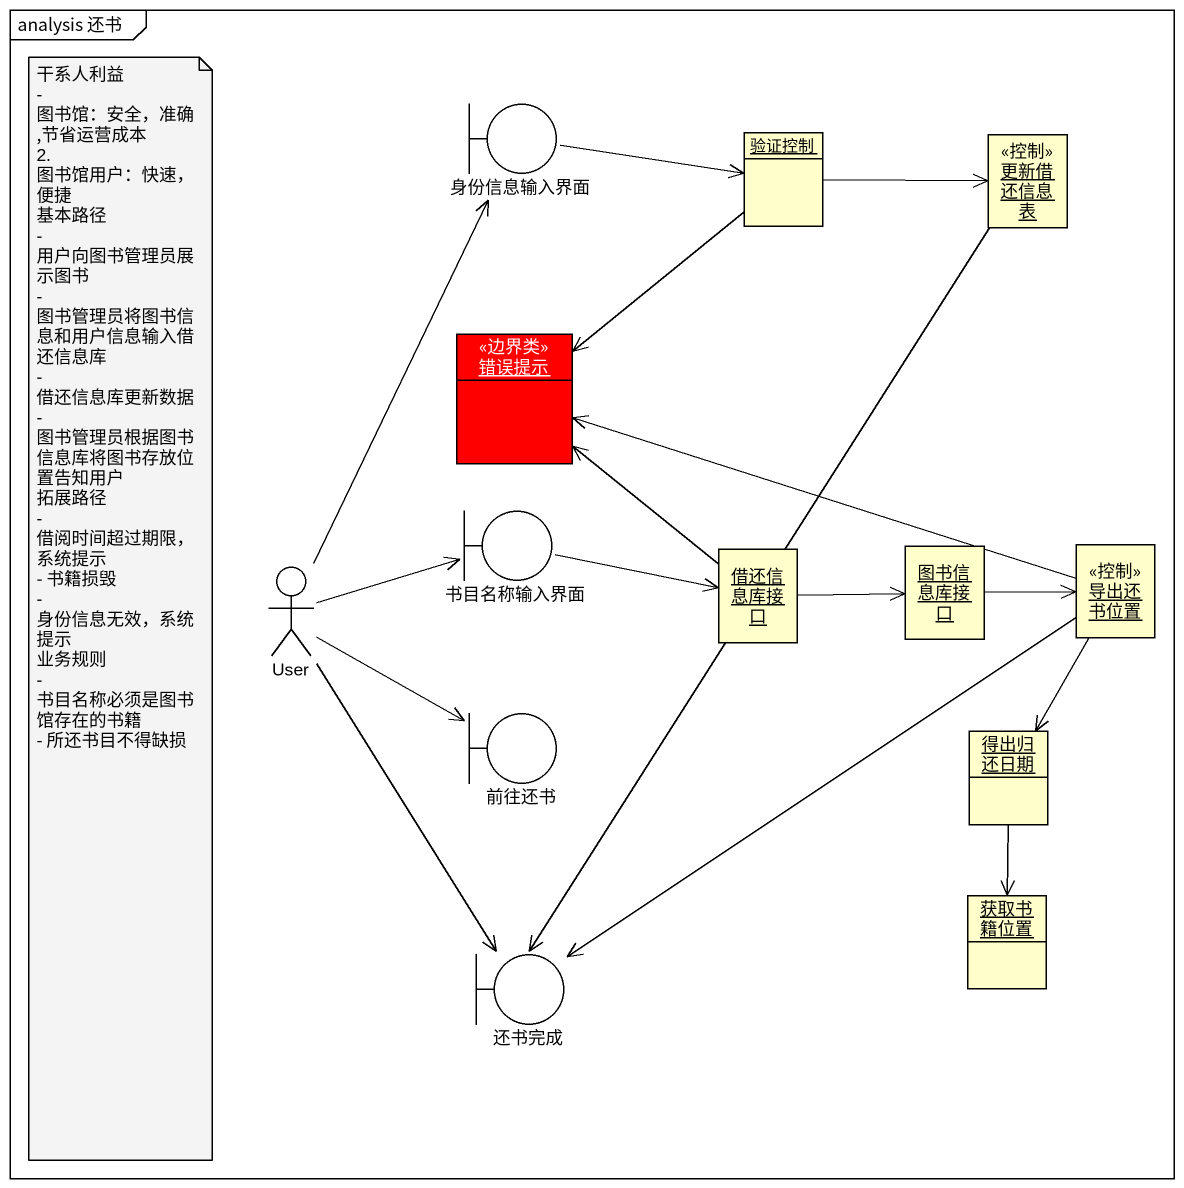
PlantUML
@startuml
mainframe analysis 还书
allowmixing
hide circle
hide empty members
boundary 身份信息输入界面
object 验证控制
object 更新借还信息表 <<控制>>
object 错误提示 <<边界类>> #FF0000
actor User
boundary 书目名称输入界面
object 借还信息库接口
object 图书信息库接口
object 导出还书位置 <<控制>>
boundary 前往还书
object 得出归还日期
object 获取书籍位置
boundary 还书完成
身份信息输入界面 -right-> 验证控制
验证控制 -right-> 更新借还信息表
验证控制 --> 错误提示
更新借还信息表 --> 还书完成
User -up-> 身份信息输入界面
User -right-> 书目名称输入界面
User --> 前往还书
User --> 还书完成
书目名称输入界面 -right-> 借还信息库接口
借还信息库接口 -up-> 错误提示
借还信息库接口 -right-> 图书信息库接口
图书信息库接口 -right-> 导出还书位置
导出还书位置 -left-> 错误提示
导出还书位置 --> 得出归还日期
导出还书位置 --> 还书完成
得出归还日期 --> 获取书籍位置
note as N1
  干系人利益
  - 图书馆：安全，准确 ,节省运营成本
  2. 图书馆用户：快速，便捷
  基本路径
  - 用户向图书管理员展示图书
  - 图书管理员将图书信息和用户信息输入借还信息库
  - 借还信息库更新数据
  - 图书管理员根据图书信息库将图书存放位置告知用户
  拓展路径
  - 借阅时间超过期限，系统提示
  - 书籍损毁
  - 身份信息无效，系统提示
  业务规则
  - 书目名称必须是图书馆存在的书籍
  - 所还书目不得缺损
end note
@enduml
